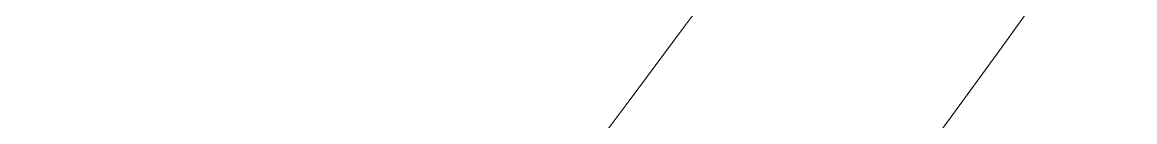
# Model space of a CAD drawing. Extents: x 2081963 to 2085386, y 738291 to 742228.
# Drawn here: x 2082768.11 to 2082788.81, y 741195.69 to 741197.53 of the extents above; entities that cross this region are included whole.
import ezdxf

# ---------------------------------------------------------------- set-up
doc = ezdxf.new("R2010")
doc.units = 0
doc.header["$MEASUREMENT"] = 0
for name, color, linetype, lineweight in [('Prop Conc 2ft 6in Curb and Gutter', 1, 'Continuous', 30), ('Prop EOT', 3, 'Continuous', 40), ('Prop Horizontal Alignment', 2, 'Continuous', 70), ('Prop Lane Lines', 9, 'Continuous', 13)]:
    doc.layers.add(name, color=color, linetype=linetype, lineweight=lineweight)
doc.layers.add('Prop Conc 4in Sidewalk', color=51, linetype='Continuous', lineweight=13, true_color=0xffff91)

msp = doc.modelspace()

# ---------------------------------------------------------------- linework, layer by layer
at = {"layer": 'Prop Conc 2ft 6in Curb and Gutter'}
for radius in [387.5, 388]:
    msp.add_arc((2082475.509, 741421.709), radius, 312.21243, 327.96134, dxfattribs=at)
at = {"layer": 'Prop Conc 4in Sidewalk', "color": 7, "linetype": 'Continuous'}
for radius in [378.5, 383.5]:
    msp.add_arc((2082475.509, 741421.709), radius, 312.21243, 327.96134, dxfattribs=at)
at = {"layer": 'Prop EOT'}
msp.add_arc((2082475.509, 741421.709), 390, 312.21243, 327.96134, dxfattribs=at)
at = {"layer": 'Prop Horizontal Alignment'}
msp.add_arc((2082475.509, 741421.709), 420, 312.21243, 337.41296, dxfattribs=at)
at = {"layer": 'Prop Lane Lines'}
for radius, end in [(390, 329.40687), (404, 329.72991), (416, 329.73441), (424, 328.60119)]:
    msp.add_arc((2082475.509, 741421.709), radius, 312.21243, end, dxfattribs=at)

doc.saveas('drawing.dxf')
